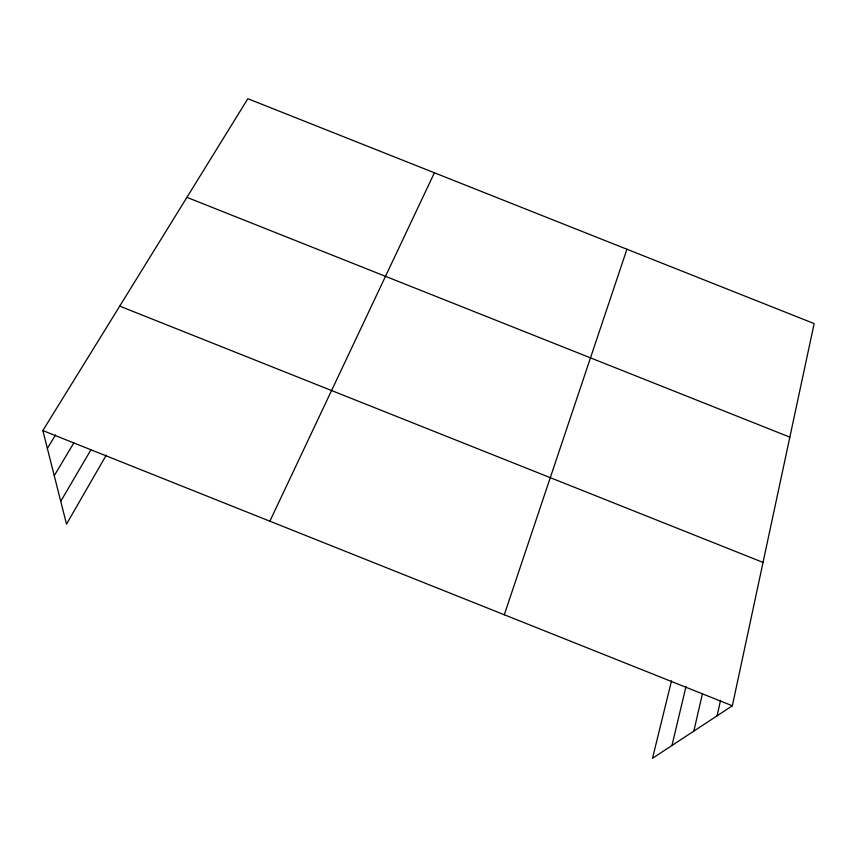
<?xml version="1.0" encoding="UTF-8"?>
<svg xmlns="http://www.w3.org/2000/svg" width="857" height="857" viewBox="0 0 857 857"><rect width="100%" height="100%" fill="white"/><g stroke="black" fill="none" stroke-linecap="round" stroke-linejoin="round"><path stroke-width="1.29" d="M671.524 680.833L652.509 758.295L732.349 705.782L814.15 323.592L247.855 98.705L42.85 430.578L66.503 524.152L106.214 455.196M717.127 715.788L720.523 700.351M693.849 731.096L702.408 693.806M671.963 745.494L686.029 686.393M504.291 614.758L626.928 249.237M269.869 521.185L434.392 172.782M60.729 501.334L90.821 449.968M54.248 475.678L73.82 442.908M47.36 448.404L55.566 434.938M186.922 197.346L789.843 437.145M119.723 306.131L763.03 562.417M42.85 430.578L732.349 705.782"/></g></svg>
